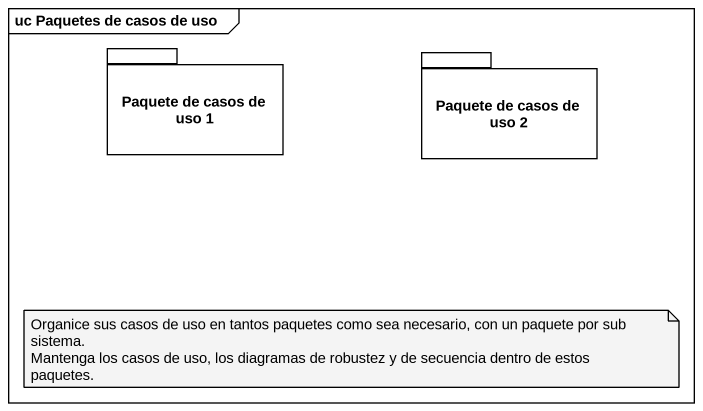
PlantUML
@startuml
mainframe uc Paquetes de casos de uso
package "Paquete de casos de uso 1" as Paquete_de_casos_de_uso_1 {
}
package "Paquete de casos de uso 2" as Paquete_de_casos_de_uso_2 {
}
note as N1
  Organice sus casos de uso en tantos paquetes como sea necesario, con un paquete por sub sistema.
  Mantenga los casos de uso, los diagramas de robustez y de secuencia dentro de estos paquetes.
end note
@enduml
